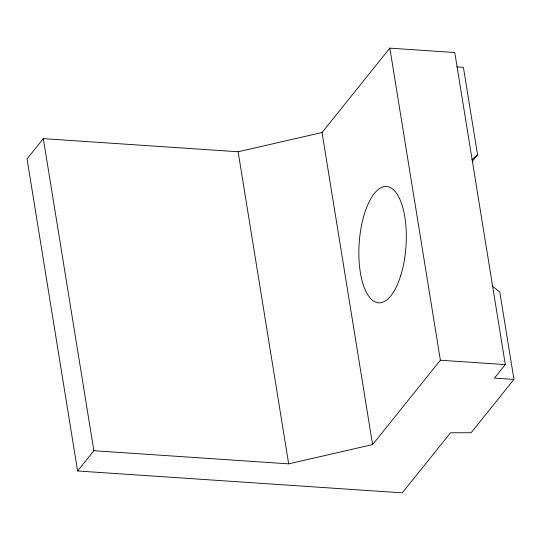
<?xml version="1.0" encoding="UTF-8"?>
<svg xmlns="http://www.w3.org/2000/svg" width="541" height="541" viewBox="0 0 541 541"><rect width="100%" height="100%" fill="white"/><g stroke="black" fill="none" stroke-linecap="round" stroke-linejoin="round"><path stroke-width="0.81" d="M513.95 379.417L494.467 378.105L505.314 364.607L454.771 52.524L389.838 48.142L322.044 132.518L238.128 151.764L43.321 138.638L27.05 158.885L77.6 470.974L402.267 492.858L450.538 432.78L471.103 432.746L513.95 379.417L499.796 292.039L491.992 285.844M77.6 470.974L93.87 450.721L43.321 138.638M472.266 161.299L477.554 154.719L463.4 67.334L456.908 66.895M93.87 450.721L288.671 463.853L372.587 444.601L440.381 360.232L389.838 48.142M471.941 159.69L477.554 154.719M440.381 360.232L505.314 364.607M322.044 132.518L372.587 444.601M238.128 151.764L288.671 463.853M400.867 275.173A58.293 23.459 -86.1 0 0 386.504 186.523A58.293 23.459 -86.1 0 0 360.333 272.36A58.293 23.459 -86.1 0 0 400.867 275.173"/></g></svg>
